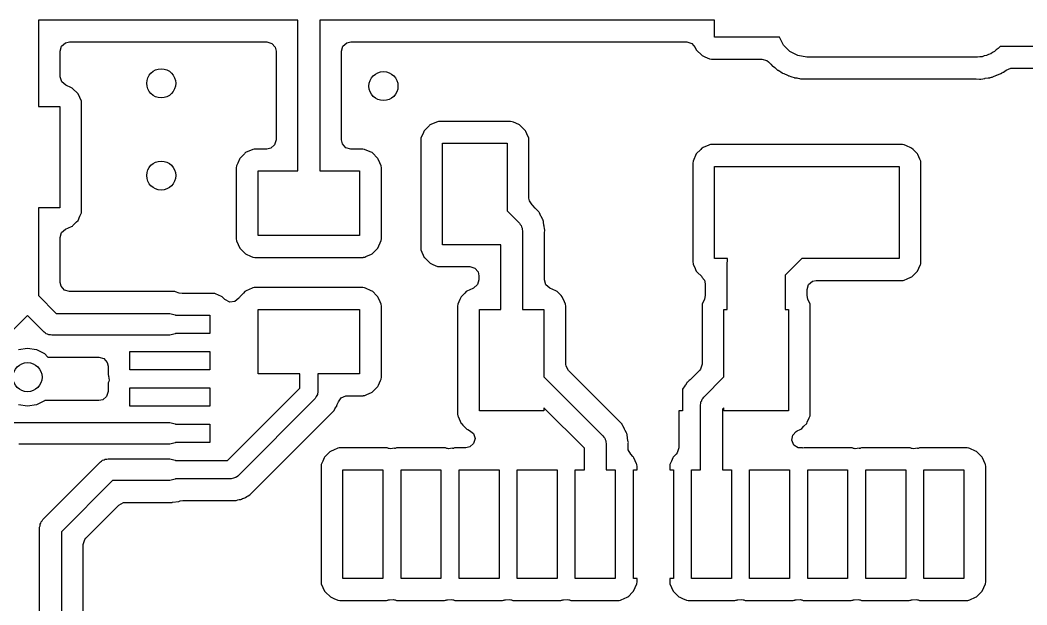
# Model space of a CAD drawing. Extents: x 1.61 to 3.5, y 0.06 to 3.74.
# Drawn here: x 2.274 to 2.819, y 2.937 to 3.254 of the extents above; entities that cross this region are included whole.
import ezdxf

# ---------------------------------------------------------------- set-up
doc = ezdxf.new("R2010")
doc.units = 0
doc.header["$MEASUREMENT"] = 0
doc.layers.add('BLACK', color=7, linetype='CONTINUOUS')

msp = doc.modelspace()

# ---------------------------------------------------------------- linework, layer by layer
at = {"layer": 'BLACK', "linetype": 'CONTINUOUS'}
for p, q in [((2.42409, 3.25425), (2.28341, 3.25425)), ((2.28341, 3.25425), (2.28341, 3.2075)), ((2.42409, 3.1725), (2.42409, 3.25425)), ((2.65, 3.25425), (2.43591, 3.25425)), ((2.43591, 3.25425), (2.43591, 3.1725)), ((2.65, 3.245), (2.65, 3.25425)), ((2.29602, 3.24014), (2.29814, 3.24197)), ((2.29814, 3.24197), (2.3002, 3.24242)), ((2.3002, 3.24242), (2.4073, 3.24242)), ((2.4073, 3.24242), (2.40999, 3.24163)), ((2.44852, 3.24014), (2.45064, 3.24197)), ((2.45064, 3.24197), (2.4527, 3.24242)), ((2.4527, 3.24242), (2.63497, 3.24242)), ((2.63497, 3.24242), (2.63766, 3.24163)), ((2.68509, 3.245), (2.65, 3.245)), ((2.68726, 3.24074), (2.68509, 3.245)), ((2.29524, 3.23746), (2.29602, 3.24014)), ((2.29524, 3.22356), (2.29524, 3.23746)), ((2.40999, 3.24163), (2.41182, 3.23952)), ((2.41182, 3.23952), (2.41226, 3.23746)), ((2.41226, 3.23746), (2.41226, 3.18929)), ((2.44774, 3.23746), (2.44852, 3.24014)), ((2.44774, 3.18929), (2.44774, 3.23746)), ((2.63766, 3.24163), (2.63951, 3.23947)), ((2.63951, 3.23947), (2.64008, 3.23818)), ((2.64008, 3.23818), (2.6432, 3.23507)), ((2.69074, 3.23726), (2.68726, 3.24074)), ((2.69513, 3.23502), (2.69074, 3.23726)), ((2.80065, 3.2367), (2.79965, 3.23597)), ((2.80176, 3.23726), (2.80065, 3.2367)), ((2.80263, 3.23814), (2.80176, 3.23726)), ((2.80364, 3.23886), (2.80263, 3.23814)), ((2.80477, 3.24), (2.80364, 3.23886)), ((2.8275, 3.24), (2.80477, 3.24)), ((2.6432, 3.23507), (2.64362, 3.23488)), ((2.64362, 3.23488), (2.64362, 3.23488)), ((2.64362, 3.23488), (2.64461, 3.23444)), ((2.64461, 3.23444), (2.64723, 3.23329)), ((2.64723, 3.23329), (2.64824, 3.23317)), ((2.64824, 3.23317), (2.67561, 3.23317)), ((2.67561, 3.23317), (2.67829, 3.23238)), ((2.67829, 3.23238), (2.67915, 3.23165)), ((2.67915, 3.23165), (2.67916, 3.23163)), ((2.67916, 3.23163), (2.68012, 3.23077)), ((2.7, 3.23425), (2.69513, 3.23502)), ((2.7925, 3.23425), (2.7, 3.23425)), ((2.79372, 3.23445), (2.7925, 3.23425)), ((2.79496, 3.23445), (2.79372, 3.23445)), ((2.79614, 3.23483), (2.79496, 3.23445)), ((2.79737, 3.23502), (2.79614, 3.23483)), ((2.79847, 3.23559), (2.79737, 3.23502)), ((2.79965, 3.23597), (2.79847, 3.23559)), ((2.68012, 3.23077), (2.68056, 3.23033)), ((2.68056, 3.23033), (2.68141, 3.22935)), ((2.68141, 3.22935), (2.68166, 3.22918)), ((2.68166, 3.22918), (2.68166, 3.22918)), ((2.68166, 3.22918), (2.68186, 3.22904)), ((2.68186, 3.22904), (2.68261, 3.22851)), ((2.68261, 3.22851), (2.68305, 3.22816)), ((2.68305, 3.22816), (2.68392, 3.22739)), ((2.68392, 3.22739), (2.68392, 3.22739)), ((2.68392, 3.22739), (2.68414, 3.22719)), ((2.68414, 3.22719), (2.68441, 3.22705)), ((2.68441, 3.22705), (2.68529, 3.22658)), ((2.68529, 3.22658), (2.68582, 3.22626)), ((2.68582, 3.22626), (2.68663, 3.22569)), ((2.68663, 3.22569), (2.68663, 3.22569)), ((2.68663, 3.22569), (2.68687, 3.22552)), ((2.68687, 3.22552), (2.68749, 3.22527)), ((2.80537, 3.22538), (2.80562, 3.22555)), ((2.80562, 3.22555), (2.80574, 3.22561)), ((2.80574, 3.22561), (2.80625, 3.2259)), ((2.80625, 3.2259), (2.80637, 3.22597)), ((2.80637, 3.22597), (2.80664, 3.22609)), ((2.80664, 3.22609), (2.80802, 3.22714)), ((2.80802, 3.22714), (2.81063, 3.22815)), ((2.81063, 3.22815), (2.81104, 3.22817)), ((2.81104, 3.22817), (2.82926, 3.22817)), ((2.29606, 3.22083), (2.29524, 3.22356)), ((2.29819, 3.21903), (2.29606, 3.22083)), ((2.68749, 3.22527), (2.68823, 3.22499)), ((2.68823, 3.22499), (2.68875, 3.22475)), ((2.68875, 3.22475), (2.68978, 3.2242)), ((2.68978, 3.2242), (2.68978, 3.2242)), ((2.68978, 3.2242), (2.69004, 3.22406)), ((2.69004, 3.22406), (2.69033, 3.22399)), ((2.69033, 3.22399), (2.69033, 3.22399)), ((2.69033, 3.22399), (2.6913, 3.22375)), ((2.6913, 3.22375), (2.69189, 3.22356)), ((2.69189, 3.22356), (2.69309, 3.22309)), ((2.69309, 3.22309), (2.69339, 3.22305)), ((2.69339, 3.22305), (2.69454, 3.2229)), ((2.69454, 3.2229), (2.6951, 3.22279)), ((2.6951, 3.22279), (2.6961, 3.22254)), ((2.6961, 3.22254), (2.69652, 3.22244)), ((2.69652, 3.22244), (2.69682, 3.22244)), ((2.69682, 3.22244), (2.69682, 3.22244)), ((2.69682, 3.22244), (2.69808, 3.22243)), ((2.69808, 3.22243), (2.69813, 3.22243)), ((2.69813, 3.22243), (2.69818, 3.22242)), ((2.69818, 3.22242), (2.69966, 3.22242)), ((2.69966, 3.22242), (2.69968, 3.22242)), ((2.69968, 3.22242), (2.70319, 3.2224)), ((2.70319, 3.2224), (2.70325, 3.22242)), ((2.70325, 3.22242), (2.70333, 3.22242)), ((2.70333, 3.22242), (2.79137, 3.22242)), ((2.79137, 3.22242), (2.79171, 3.22241)), ((2.79171, 3.22241), (2.79366, 3.22228)), ((2.79366, 3.22228), (2.79366, 3.22228)), ((2.79366, 3.22228), (2.79395, 3.22226)), ((2.79395, 3.22226), (2.79425, 3.22231)), ((2.79425, 3.22231), (2.7964, 3.22268)), ((2.79425, 3.22231), (2.79425, 3.22231)), ((2.7964, 3.22268), (2.79666, 3.22272)), ((2.79666, 3.22272), (2.79825, 3.22291)), ((2.79825, 3.22291), (2.79913, 3.22302)), ((2.79913, 3.22302), (2.79941, 3.22313)), ((2.79941, 3.22313), (2.79954, 3.22316)), ((2.79954, 3.22316), (2.80011, 3.22331)), ((2.80011, 3.22331), (2.80023, 3.22335)), ((2.80023, 3.22335), (2.80053, 3.2234)), ((2.80053, 3.2234), (2.8008, 3.22352)), ((2.8008, 3.22352), (2.80281, 3.2244)), ((2.80281, 3.2244), (2.80305, 3.2245)), ((2.80305, 3.2245), (2.80509, 3.22527)), ((2.80509, 3.22527), (2.80537, 3.22538)), ((2.80509, 3.22527), (2.80509, 3.22527)), ((2.30138, 3.21762), (2.29819, 3.21903)), ((2.3018, 3.21743), (2.30138, 3.21762)), ((2.30138, 3.21762), (2.30138, 3.21762)), ((2.30492, 3.21432), (2.3018, 3.21743)), ((2.30671, 3.21029), (2.30492, 3.21432)), ((2.30683, 3.20926), (2.30671, 3.21029)), ((2.30683, 3.15074), (2.30683, 3.20926)), ((2.28341, 3.2075), (2.295, 3.2075)), ((2.295, 3.2075), (2.295, 3.1525)), ((2.49971, 3.19921), (2.49568, 3.19742)), ((2.50031, 3.19928), (2.49971, 3.19921)), ((2.5006, 3.19931), (2.50031, 3.19928)), ((2.50074, 3.19933), (2.5006, 3.19931)), ((2.5006, 3.19931), (2.5006, 3.19931)), ((2.53926, 3.19933), (2.50074, 3.19933)), ((2.54027, 3.19921), (2.53926, 3.19933)), ((2.54097, 3.1989), (2.54027, 3.19921)), ((2.54388, 3.19762), (2.54097, 3.1989)), ((2.49214, 3.19334), (2.49079, 3.19027)), ((2.49238, 3.19388), (2.49214, 3.19334)), ((2.49257, 3.1943), (2.49238, 3.19388)), ((2.49238, 3.19388), (2.49238, 3.19388)), ((2.49488, 3.19662), (2.49257, 3.1943)), ((2.49536, 3.19709), (2.49488, 3.19662)), ((2.49568, 3.19742), (2.49536, 3.19709)), ((2.49536, 3.19709), (2.49536, 3.19709)), ((2.5443, 3.19743), (2.54388, 3.19762)), ((2.54388, 3.19762), (2.54388, 3.19762)), ((2.54742, 3.19432), (2.5443, 3.19743)), ((2.5476, 3.1939), (2.54742, 3.19432)), ((2.54817, 3.19262), (2.5476, 3.1939)), ((2.41226, 3.18929), (2.41148, 3.18661)), ((2.44818, 3.18723), (2.44774, 3.18929)), ((2.49079, 3.19027), (2.49067, 3.18926)), ((2.49067, 3.18926), (2.49067, 3.13074)), ((2.5025, 3.1325), (2.5025, 3.1875)), ((2.5025, 3.1875), (2.5375, 3.1875)), ((2.5375, 3.1875), (2.5375, 3.15085)), ((2.54921, 3.19029), (2.54817, 3.19262)), ((2.54933, 3.18926), (2.54921, 3.19029)), ((2.54933, 3.15782), (2.54933, 3.18926)), ((2.39536, 3.18209), (2.39506, 3.1818)), ((2.39568, 3.18242), (2.39536, 3.18209)), ((2.39536, 3.18209), (2.39536, 3.18209)), ((2.39971, 3.18421), (2.39568, 3.18242)), ((2.40031, 3.18428), (2.39971, 3.18421)), ((2.4006, 3.18431), (2.40031, 3.18428)), ((2.40074, 3.18433), (2.4006, 3.18431)), ((2.4006, 3.18431), (2.4006, 3.18431)), ((2.4073, 3.18433), (2.40074, 3.18433)), ((2.40936, 3.18478), (2.4073, 3.18433)), ((2.41148, 3.18661), (2.40936, 3.18478)), ((2.45001, 3.18512), (2.44818, 3.18723)), ((2.4527, 3.18433), (2.45001, 3.18512)), ((2.45926, 3.18433), (2.4527, 3.18433)), ((2.46027, 3.18421), (2.45926, 3.18433)), ((2.46154, 3.18365), (2.46027, 3.18421)), ((2.46388, 3.18262), (2.46154, 3.18365)), ((2.4643, 3.18243), (2.46388, 3.18262)), ((2.46388, 3.18262), (2.46388, 3.18262)), ((2.46742, 3.17932), (2.4643, 3.18243)), ((2.64248, 3.18421), (2.64007, 3.1818)), ((2.64286, 3.18459), (2.64248, 3.18421)), ((2.64318, 3.18492), (2.64286, 3.18459)), ((2.64286, 3.18459), (2.64286, 3.18459)), ((2.64377, 3.18518), (2.64318, 3.18492)), ((2.64687, 3.18656), (2.64377, 3.18518)), ((2.64721, 3.18671), (2.64687, 3.18656)), ((2.64687, 3.18656), (2.64687, 3.18656)), ((2.64781, 3.18678), (2.64721, 3.18671)), ((2.6481, 3.18681), (2.64781, 3.18678)), ((2.64824, 3.18683), (2.6481, 3.18681)), ((2.6481, 3.18681), (2.6481, 3.18681)), ((2.75176, 3.18683), (2.64824, 3.18683)), ((2.75277, 3.18671), (2.75176, 3.18683)), ((2.75404, 3.18615), (2.75277, 3.18671)), ((2.75638, 3.18512), (2.75404, 3.18615)), ((2.7568, 3.18493), (2.75638, 3.18512)), ((2.75638, 3.18512), (2.75638, 3.18512)), ((2.75768, 3.18406), (2.7568, 3.18493)), ((2.75932, 3.18242), (2.75768, 3.18406)), ((2.75992, 3.18182), (2.75932, 3.18242)), ((2.7601, 3.1814), (2.75992, 3.18182)), ((2.39145, 3.17676), (2.39079, 3.17527)), ((2.39238, 3.17888), (2.39145, 3.17676)), ((2.39257, 3.1793), (2.39238, 3.17888)), ((2.39238, 3.17888), (2.39238, 3.17888)), ((2.39506, 3.1818), (2.39257, 3.1793)), ((2.4676, 3.1789), (2.46742, 3.17932)), ((2.46849, 3.1769), (2.4676, 3.1789)), ((2.46921, 3.17529), (2.46849, 3.1769)), ((2.63829, 3.17777), (2.63817, 3.17676)), ((2.63817, 3.17676), (2.63817, 3.12324)), ((2.64007, 3.1818), (2.63829, 3.17777)), ((2.76122, 3.1789), (2.7601, 3.1814)), ((2.76171, 3.17779), (2.76122, 3.1789)), ((2.76183, 3.17676), (2.76171, 3.17779)), ((2.76183, 3.12324), (2.76183, 3.17676)), ((2.39079, 3.17527), (2.39067, 3.17426)), ((2.39067, 3.17426), (2.39067, 3.13574)), ((2.4025, 3.1375), (2.4025, 3.1725)), ((2.4025, 3.1725), (2.42409, 3.1725)), ((2.43591, 3.1725), (2.4575, 3.1725)), ((2.4575, 3.1725), (2.4575, 3.1375)), ((2.46933, 3.17426), (2.46921, 3.17529)), ((2.46933, 3.13574), (2.46933, 3.17426)), ((2.65, 3.125), (2.65, 3.175)), ((2.65, 3.175), (2.75, 3.175)), ((2.75, 3.175), (2.75, 3.125)), ((2.54959, 3.15624), (2.54933, 3.15782)), ((2.55111, 3.15406), (2.54959, 3.15624)), ((2.295, 3.1525), (2.28341, 3.1525)), ((2.28341, 3.1525), (2.28341, 3.10495)), ((2.30595, 3.148), (2.30656, 3.14939)), ((2.30656, 3.14939), (2.30671, 3.14973)), ((2.30671, 3.14973), (2.30683, 3.15074)), ((2.5375, 3.15085), (2.54418, 3.14418)), ((2.55121, 3.154), (2.55111, 3.15406)), ((2.55147, 3.15373), (2.55121, 3.154)), ((2.55274, 3.15235), (2.55147, 3.15373)), ((2.55288, 3.15221), (2.55274, 3.15235)), ((2.55434, 3.15074), (2.55288, 3.15221)), ((2.55451, 3.15054), (2.55434, 3.15074)), ((2.55464, 3.15029), (2.55451, 3.15054)), ((2.55483, 3.15008), (2.55464, 3.15029)), ((2.55464, 3.15029), (2.55464, 3.15029)), ((2.555, 3.14975), (2.55483, 3.15008)), ((2.55584, 3.148), (2.555, 3.14975)), ((2.555, 3.14975), (2.555, 3.14975)), ((2.30215, 3.14291), (2.30414, 3.14491)), ((2.30414, 3.14491), (2.30493, 3.1457)), ((2.30493, 3.1457), (2.30595, 3.148)), ((2.54418, 3.14418), (2.54456, 3.1435)), ((2.5559, 3.14786), (2.55584, 3.148)), ((2.5568, 3.14614), (2.5559, 3.14786)), ((2.55697, 3.14581), (2.5568, 3.14614)), ((2.55702, 3.14553), (2.55697, 3.14581)), ((2.55714, 3.14527), (2.55702, 3.14553)), ((2.5572, 3.14491), (2.55714, 3.14527)), ((2.55749, 3.14299), (2.5572, 3.14491)), ((2.5572, 3.14491), (2.5572, 3.14491)), ((2.29524, 3.13643), (2.29602, 3.13912)), ((2.29602, 3.13912), (2.29818, 3.14097)), ((2.29818, 3.14097), (2.3014, 3.1424)), ((2.3014, 3.1424), (2.30182, 3.14258)), ((2.30182, 3.14258), (2.30215, 3.14291)), ((2.54456, 3.1435), (2.54511, 3.14295)), ((2.54511, 3.14295), (2.54532, 3.1422)), ((2.54532, 3.1422), (2.5457, 3.14153)), ((2.5457, 3.14153), (2.5457, 3.14075)), ((2.5457, 3.14075), (2.54591, 3.14)), ((2.54591, 3.14), (2.54591, 3.0975)), ((2.55751, 3.14284), (2.55749, 3.14299)), ((2.55785, 3.14097), (2.55751, 3.14284)), ((2.55774, 3.13865), (2.55777, 3.13924)), ((2.55774, 3.11356), (2.55774, 3.13865)), ((2.55777, 3.13924), (2.55788, 3.1402)), ((2.55793, 3.14056), (2.55785, 3.14097)), ((2.55788, 3.1402), (2.55793, 3.14056)), ((2.29524, 3.11207), (2.29524, 3.13643)), ((2.39067, 3.13574), (2.39079, 3.13471)), ((2.39079, 3.13471), (2.39258, 3.13068)), ((2.4575, 3.1375), (2.4025, 3.1375)), ((2.46743, 3.1307), (2.46921, 3.13473)), ((2.46921, 3.13473), (2.46933, 3.13574)), ((2.39258, 3.13068), (2.39291, 3.13036)), ((2.39291, 3.13036), (2.39291, 3.13036)), ((2.39291, 3.13036), (2.39356, 3.12971)), ((2.39356, 3.12971), (2.3957, 3.12757)), ((2.3957, 3.12757), (2.39612, 3.12738)), ((2.39612, 3.12738), (2.39612, 3.12738)), ((2.39612, 3.12738), (2.39846, 3.12635)), ((2.46099, 3.1261), (2.4639, 3.1274)), ((2.4639, 3.1274), (2.46432, 3.12758)), ((2.46432, 3.12758), (2.46743, 3.1307)), ((2.49067, 3.13074), (2.49079, 3.12971)), ((2.49079, 3.12971), (2.49258, 3.12568)), ((2.53409, 3.1325), (2.5025, 3.1325)), ((2.53409, 3.0975), (2.53409, 3.1325)), ((2.39846, 3.12635), (2.39973, 3.12579)), ((2.39973, 3.12579), (2.40074, 3.12567)), ((2.40074, 3.12567), (2.45926, 3.12567)), ((2.45926, 3.12567), (2.4594, 3.12569)), ((2.4594, 3.12569), (2.45969, 3.12572)), ((2.4594, 3.12569), (2.4594, 3.12569)), ((2.45969, 3.12572), (2.46029, 3.12579)), ((2.46029, 3.12579), (2.46099, 3.1261)), ((2.49258, 3.12568), (2.49291, 3.12536)), ((2.49291, 3.12536), (2.49291, 3.12536)), ((2.49291, 3.12536), (2.49324, 3.12503)), ((2.49324, 3.12503), (2.4957, 3.12257)), ((2.4957, 3.12257), (2.49612, 3.12238)), ((2.49612, 3.12238), (2.49612, 3.12238)), ((2.49612, 3.12238), (2.49724, 3.12189)), ((2.49724, 3.12189), (2.49973, 3.12079)), ((2.63817, 3.12324), (2.63829, 3.12221)), ((2.63829, 3.12221), (2.63844, 3.12187)), ((2.63844, 3.12187), (2.63844, 3.12187)), ((2.63844, 3.12187), (2.63901, 3.12061)), ((2.65696, 3.125), (2.65, 3.125)), ((2.65675, 3.1225), (2.65695, 3.12372)), ((2.65675, 3.0975), (2.65675, 3.1225)), ((2.65695, 3.12496), (2.65696, 3.125)), ((2.65695, 3.12372), (2.65695, 3.12496)), ((2.69727, 3.125), (2.68825, 3.11598)), ((2.75, 3.125), (2.69727, 3.125)), ((2.76067, 3.11986), (2.76156, 3.12189)), ((2.76156, 3.12189), (2.76171, 3.12223)), ((2.76171, 3.12223), (2.76183, 3.12324)), ((2.49973, 3.12079), (2.50074, 3.12067)), ((2.50074, 3.12067), (2.5173, 3.12067)), ((2.5173, 3.12067), (2.51999, 3.11988)), ((2.51999, 3.11988), (2.52182, 3.11777)), ((2.52182, 3.11777), (2.52226, 3.11571)), ((2.63901, 3.12061), (2.64008, 3.11818)), ((2.64008, 3.11818), (2.64041, 3.11786)), ((2.64041, 3.11786), (2.64041, 3.11786)), ((2.64041, 3.11786), (2.6432, 3.11507)), ((2.7576, 3.11586), (2.75961, 3.11788)), ((2.75961, 3.11788), (2.75993, 3.1182)), ((2.75993, 3.1182), (2.76067, 3.11986)), ((2.29568, 3.11001), (2.29524, 3.11207)), ((2.52148, 3.11088), (2.51932, 3.10903)), ((2.52226, 3.11357), (2.52148, 3.11088)), ((2.52226, 3.11571), (2.52226, 3.11357)), ((2.55856, 3.11083), (2.55774, 3.11356)), ((2.6432, 3.11507), (2.64314, 3.11501)), ((2.64314, 3.11501), (2.64453, 3.11331)), ((2.64453, 3.11331), (2.64492, 3.11138)), ((2.64492, 3.11138), (2.64492, 3.10501)), ((2.68825, 3.11598), (2.68825, 3.0975)), ((2.70008, 3.10821), (2.70087, 3.11089)), ((2.70087, 3.11089), (2.70298, 3.11272)), ((2.70298, 3.11272), (2.70504, 3.11317)), ((2.70504, 3.11317), (2.75176, 3.11317)), ((2.75176, 3.11317), (2.7519, 3.11319)), ((2.7519, 3.11319), (2.75219, 3.11322)), ((2.7519, 3.11319), (2.7519, 3.11319)), ((2.75219, 3.11322), (2.75279, 3.11329)), ((2.75279, 3.11329), (2.75438, 3.114)), ((2.75438, 3.114), (2.7564, 3.1149)), ((2.7564, 3.1149), (2.75682, 3.11508)), ((2.75682, 3.11508), (2.7576, 3.11586)), ((2.29751, 3.10789), (2.29568, 3.11001)), ((2.3002, 3.10711), (2.29751, 3.10789)), ((2.35719, 3.10711), (2.3002, 3.10711)), ((2.35745, 3.10709), (2.35719, 3.10711)), ((2.35772, 3.107), (2.35745, 3.10709)), ((2.35977, 3.10635), (2.35772, 3.107)), ((2.35772, 3.107), (2.35772, 3.107)), ((2.36126, 3.10612), (2.35977, 3.10635)), ((2.37806, 3.10612), (2.36126, 3.10612)), ((2.37907, 3.106), (2.37806, 3.10612)), ((2.37941, 3.10585), (2.37907, 3.106)), ((2.38268, 3.10441), (2.37941, 3.10585)), ((2.37941, 3.10585), (2.37941, 3.10585)), ((2.39462, 3.10635), (2.39257, 3.1043)), ((2.39536, 3.10709), (2.39462, 3.10635)), ((2.39568, 3.10742), (2.39536, 3.10709)), ((2.39536, 3.10709), (2.39536, 3.10709)), ((2.39613, 3.10762), (2.39568, 3.10742)), ((2.39937, 3.10906), (2.39613, 3.10762)), ((2.39971, 3.10921), (2.39937, 3.10906)), ((2.39937, 3.10906), (2.39937, 3.10906)), ((2.40031, 3.10928), (2.39971, 3.10921)), ((2.4006, 3.10931), (2.40031, 3.10928)), ((2.40074, 3.10933), (2.4006, 3.10931)), ((2.4006, 3.10931), (2.4006, 3.10931)), ((2.45926, 3.10933), (2.40074, 3.10933)), ((2.46027, 3.10921), (2.45926, 3.10933)), ((2.46068, 3.10903), (2.46027, 3.10921)), ((2.46388, 3.10762), (2.46068, 3.10903)), ((2.4643, 3.10743), (2.46388, 3.10762)), ((2.46388, 3.10762), (2.46388, 3.10762)), ((2.46464, 3.10709), (2.4643, 3.10743)), ((2.46673, 3.10501), (2.46464, 3.10709)), ((2.51462, 3.10635), (2.51257, 3.1043)), ((2.51536, 3.10709), (2.51462, 3.10635)), ((2.51568, 3.10742), (2.51536, 3.10709)), ((2.51536, 3.10709), (2.51536, 3.10709)), ((2.51884, 3.10882), (2.51568, 3.10742)), ((2.51932, 3.10903), (2.51884, 3.10882)), ((2.56069, 3.10903), (2.55856, 3.11083)), ((2.56388, 3.10762), (2.56069, 3.10903)), ((2.5643, 3.10743), (2.56388, 3.10762)), ((2.56388, 3.10762), (2.56388, 3.10762)), ((2.56464, 3.10709), (2.5643, 3.10743)), ((2.56673, 3.10501), (2.56464, 3.10709)), ((2.70008, 3.10501), (2.70008, 3.10821)), ((2.28341, 3.10495), (2.29308, 3.09528)), ((2.3831, 3.10422), (2.38268, 3.10441)), ((2.38268, 3.10441), (2.38268, 3.10441)), ((2.38342, 3.1039), (2.3831, 3.10422)), ((2.38453, 3.1028), (2.38342, 3.1039)), ((2.38718, 3.10142), (2.38453, 3.1028)), ((2.38996, 3.10174), (2.38718, 3.10142)), ((2.39213, 3.1035), (2.38996, 3.10174)), ((2.39238, 3.10388), (2.39213, 3.1035)), ((2.39257, 3.1043), (2.39238, 3.10388)), ((2.46742, 3.10432), (2.46673, 3.10501)), ((2.4676, 3.1039), (2.46742, 3.10432)), ((2.46866, 3.10153), (2.4676, 3.1039)), ((2.46921, 3.10029), (2.46866, 3.10153)), ((2.46933, 3.09926), (2.46921, 3.10029)), ((2.51079, 3.10027), (2.51067, 3.09926)), ((2.5119, 3.1028), (2.51079, 3.10027)), ((2.51238, 3.10388), (2.5119, 3.1028)), ((2.51257, 3.1043), (2.51238, 3.10388)), ((2.51238, 3.10388), (2.51238, 3.10388)), ((2.56742, 3.10432), (2.56673, 3.10501)), ((2.5676, 3.1039), (2.56742, 3.10432)), ((2.56866, 3.10153), (2.5676, 3.1039)), ((2.56921, 3.10029), (2.56866, 3.10153)), ((2.56933, 3.09926), (2.56921, 3.10029)), ((2.64329, 3.10027), (2.64317, 3.09926)), ((2.6445, 3.10301), (2.64329, 3.10027)), ((2.64492, 3.10501), (2.6445, 3.10301)), ((2.70051, 3.103), (2.70008, 3.10501)), ((2.70171, 3.10029), (2.70051, 3.103)), ((2.70183, 3.09926), (2.70171, 3.10029)), ((2.29308, 3.09528), (2.35465, 3.09528)), ((2.35465, 3.09528), (2.3576, 3.09448)), ((2.4025, 3.0625), (2.4025, 3.0975)), ((2.4025, 3.0975), (2.4575, 3.0975)), ((2.4575, 3.0975), (2.4575, 3.0625)), ((2.46933, 3.06074), (2.46933, 3.09926)), ((2.51067, 3.09926), (2.51067, 3.04074)), ((2.5225, 3.0425), (2.5225, 3.0975)), ((2.5225, 3.0975), (2.53409, 3.0975)), ((2.54591, 3.0975), (2.5575, 3.0975)), ((2.5575, 3.0975), (2.5575, 3.06085)), ((2.56933, 3.06781), (2.56933, 3.09926)), ((2.64317, 3.09926), (2.64317, 3.06781)), ((2.655, 3.06085), (2.655, 3.0975)), ((2.655, 3.0975), (2.65675, 3.0975)), ((2.68825, 3.0975), (2.69, 3.0975)), ((2.69, 3.0975), (2.69, 3.0425)), ((2.70183, 3.04074), (2.70183, 3.09926)), ((2.2775, 3.09415), (2.22918, 3.04582)), ((2.28645, 3.08519), (2.2775, 3.09415)), ((2.3576, 3.09448), (2.35779, 3.09429)), ((2.35779, 3.09429), (2.3763, 3.09429)), ((2.3763, 3.09429), (2.3763, 3.08445)), ((2.28713, 3.08481), (2.28645, 3.08519)), ((2.28768, 3.08426), (2.28713, 3.08481)), ((2.28843, 3.08405), (2.28768, 3.08426)), ((2.2891, 3.08367), (2.28843, 3.08405)), ((2.28988, 3.08367), (2.2891, 3.08367)), ((2.29063, 3.08346), (2.28988, 3.08367)), ((2.3576, 3.08426), (2.35465, 3.08346)), ((2.35779, 3.08445), (2.3576, 3.08426)), ((2.3763, 3.08445), (2.35779, 3.08445)), ((2.35465, 3.08346), (2.29063, 3.08346)), ((2.27263, 3.07572), (2.2775, 3.07649)), ((2.2775, 3.07649), (2.28237, 3.07572)), ((2.28237, 3.07572), (2.28676, 3.07348)), ((2.28676, 3.07348), (2.2886, 3.07163)), ((2.33299, 3.06476), (2.33299, 3.07461)), ((2.33299, 3.07461), (2.3763, 3.07461)), ((2.3763, 3.07461), (2.3763, 3.06476)), ((2.2886, 3.07163), (2.29016, 3.07163)), ((2.29016, 3.07163), (2.29035, 3.07163)), ((2.29035, 3.07163), (2.2926, 3.07154)), ((2.2926, 3.07154), (2.29288, 3.07162)), ((2.29288, 3.07162), (2.2932, 3.07163)), ((2.2932, 3.07163), (2.3162, 3.07163)), ((2.3162, 3.07163), (2.31888, 3.07085)), ((2.31888, 3.07085), (2.32071, 3.06873)), ((2.32071, 3.06873), (2.32116, 3.06667)), ((2.56944, 3.06675), (2.56933, 3.06781)), ((2.64317, 3.06781), (2.64238, 3.06512)), ((2.32116, 3.06667), (2.32116, 3.06301)), ((2.32116, 3.06301), (2.32128, 3.06197)), ((2.32128, 3.06197), (2.32144, 3.06163)), ((2.3763, 3.06476), (2.33299, 3.06476)), ((2.42508, 3.0625), (2.4025, 3.0625)), ((2.42508, 3.0547), (2.42508, 3.0625)), ((2.4575, 3.0625), (2.43492, 3.0625)), ((2.43492, 3.0625), (2.43492, 3.05266)), ((2.57078, 3.0643), (2.56944, 3.06675)), ((2.59603, 3.03906), (2.57078, 3.0643)), ((2.64172, 3.0643), (2.63671, 3.05929)), ((2.64238, 3.06512), (2.64172, 3.0643)), ((2.32128, 3.05769), (2.32116, 3.05668)), ((2.32116, 3.05668), (2.32116, 3.05301)), ((2.32143, 3.05803), (2.32128, 3.05769)), ((2.32153, 3.06128), (2.32142, 3.06124)), ((2.32142, 3.06124), (2.32171, 3.05908)), ((2.32153, 3.05839), (2.32143, 3.05803)), ((2.32144, 3.06163), (2.32153, 3.06128)), ((2.32171, 3.05908), (2.32151, 3.0584)), ((2.32151, 3.0584), (2.32153, 3.05839)), ((2.46743, 3.0557), (2.46778, 3.05648)), ((2.46778, 3.05648), (2.46885, 3.0589)), ((2.46885, 3.0589), (2.46921, 3.05973)), ((2.46921, 3.05973), (2.46933, 3.06074)), ((2.5575, 3.06085), (2.58948, 3.02887)), ((2.63412, 3.05648), (2.63391, 3.05617)), ((2.63495, 3.05769), (2.63412, 3.05648)), ((2.63501, 3.05777), (2.63495, 3.05769)), ((2.63522, 3.05807), (2.63501, 3.05777)), ((2.63501, 3.05777), (2.63501, 3.05777)), ((2.63551, 3.0583), (2.63522, 3.05807)), ((2.63627, 3.0589), (2.63551, 3.0583)), ((2.63551, 3.0583), (2.63551, 3.0583)), ((2.63671, 3.05929), (2.63627, 3.0589)), ((2.64412, 3.04997), (2.655, 3.06085)), ((2.32116, 3.05301), (2.32037, 3.05033)), ((2.33299, 3.04508), (2.33299, 3.05492)), ((2.33299, 3.05492), (2.3763, 3.05492)), ((2.3763, 3.05492), (2.3763, 3.04508)), ((2.38593, 3.01555), (2.42508, 3.0547)), ((2.43472, 3.05126), (2.43406, 3.05024)), ((2.43476, 3.05151), (2.43472, 3.05126)), ((2.43481, 3.05161), (2.43476, 3.05151)), ((2.43492, 3.05266), (2.4348, 3.05179)), ((2.4348, 3.05179), (2.43481, 3.05161)), ((2.46029, 3.05079), (2.46152, 3.05134)), ((2.46152, 3.05134), (2.4639, 3.0524)), ((2.4639, 3.0524), (2.46432, 3.05258)), ((2.46432, 3.05258), (2.46743, 3.0557)), ((2.63382, 3.05605), (2.6325, 3.05426)), ((2.6325, 3.05426), (2.6325, 3.0425)), ((2.63391, 3.05617), (2.63382, 3.05605)), ((2.2775, 3.04499), (2.27263, 3.04576)), ((2.28237, 3.04576), (2.2775, 3.04499)), ((2.28676, 3.048), (2.28237, 3.04576)), ((2.28681, 3.04805), (2.28676, 3.048)), ((2.3162, 3.04805), (2.28681, 3.04805)), ((2.31826, 3.0485), (2.3162, 3.04805)), ((2.32037, 3.05033), (2.31826, 3.0485)), ((2.43348, 3.04918), (2.39145, 3.00715)), ((2.43406, 3.05024), (2.43348, 3.04918)), ((2.44523, 3.04533), (2.4454, 3.04586)), ((2.4454, 3.04586), (2.4457, 3.04657)), ((2.4457, 3.04657), (2.44595, 3.04707)), ((2.44595, 3.04707), (2.44613, 3.04742)), ((2.44595, 3.04707), (2.44595, 3.04707)), ((2.44613, 3.04742), (2.44759, 3.04955)), ((2.44613, 3.04742), (2.44613, 3.04742)), ((2.44759, 3.04955), (2.45016, 3.05064)), ((2.45016, 3.05064), (2.45073, 3.05067)), ((2.45073, 3.05067), (2.45926, 3.05067)), ((2.45926, 3.05067), (2.4594, 3.05069)), ((2.4594, 3.05069), (2.45969, 3.05072)), ((2.4594, 3.05069), (2.4594, 3.05069)), ((2.45969, 3.05072), (2.46029, 3.05079)), ((2.64239, 3.0458), (2.64259, 3.04655)), ((2.64239, 3.01059), (2.64239, 3.0458)), ((2.64259, 3.04732), (2.64298, 3.048)), ((2.64259, 3.04655), (2.64259, 3.04732)), ((2.64298, 3.048), (2.64318, 3.04875)), ((2.64318, 3.04875), (2.64373, 3.0493)), ((2.64373, 3.0493), (2.64412, 3.04997)), ((2.3763, 3.04508), (2.33299, 3.04508)), ((2.39794, 2.99691), (2.44372, 3.04269)), ((2.44372, 3.04269), (2.44415, 3.04353)), ((2.44415, 3.04353), (2.44456, 3.04419)), ((2.44456, 3.04419), (2.44488, 3.04464)), ((2.44488, 3.04464), (2.44511, 3.04496)), ((2.44511, 3.04496), (2.44523, 3.04533)), ((2.44523, 3.04533), (2.44523, 3.04533)), ((2.51067, 3.04074), (2.51079, 3.03971)), ((2.5575, 3.0425), (2.5225, 3.0425)), ((2.5794, 3.02225), (2.5575, 3.04415)), ((2.5575, 3.04415), (2.5575, 3.0425)), ((2.6325, 3.0425), (2.63056, 3.0425)), ((2.63056, 3.0425), (2.63056, 3.02247)), ((2.655, 3.04415), (2.6542, 3.04335)), ((2.6542, 3.04335), (2.6542, 3.01059)), ((2.655, 3.0425), (2.655, 3.04415)), ((2.69, 3.0425), (2.655, 3.0425)), ((2.70171, 3.03973), (2.70183, 3.04074)), ((2.27031, 3.03622), (2.35465, 3.03622)), ((2.35465, 3.03622), (2.3576, 3.03543)), ((2.3576, 3.03543), (2.35779, 3.03524)), ((2.35779, 3.03524), (2.3763, 3.03524)), ((2.3763, 3.03524), (2.3763, 3.02539)), ((2.51079, 3.03971), (2.51094, 3.03937)), ((2.51094, 3.03937), (2.51094, 3.03937)), ((2.51094, 3.03937), (2.51204, 3.0369)), ((2.51204, 3.0369), (2.51258, 3.03568)), ((2.51258, 3.03568), (2.51291, 3.03536)), ((2.51291, 3.03536), (2.51291, 3.03536)), ((2.51291, 3.03536), (2.51356, 3.0347)), ((2.51356, 3.0347), (2.5157, 3.03257)), ((2.59627, 3.03884), (2.59603, 3.03906)), ((2.59652, 3.0387), (2.59627, 3.03884)), ((2.59677, 3.03842), (2.59652, 3.0387)), ((2.59804, 3.03704), (2.59677, 3.03842)), ((2.59677, 3.03842), (2.59677, 3.03842)), ((2.59818, 3.0369), (2.59804, 3.03704)), ((2.59964, 3.03544), (2.59818, 3.0369)), ((2.59981, 3.03524), (2.59964, 3.03544)), ((2.59994, 3.03499), (2.59981, 3.03524)), ((2.59995, 3.03499), (2.59994, 3.03499)), ((2.60014, 3.03478), (2.59995, 3.03499)), ((2.6003, 3.03444), (2.60014, 3.03478)), ((2.6984, 3.03416), (2.69993, 3.0357)), ((2.69993, 3.0357), (2.70025, 3.03642)), ((2.70025, 3.03642), (2.70123, 3.03864)), ((2.70123, 3.03864), (2.70171, 3.03973)), ((2.5157, 3.03257), (2.51612, 3.03238)), ((2.51612, 3.03238), (2.51612, 3.03238)), ((2.51612, 3.03238), (2.51716, 3.03192)), ((2.51716, 3.03192), (2.5193, 3.03012)), ((2.5193, 3.03012), (2.52012, 3.02745)), ((2.60114, 3.0327), (2.6003, 3.03444)), ((2.60121, 3.03256), (2.60114, 3.0327)), ((2.60154, 3.03192), (2.60121, 3.03256)), ((2.60227, 3.03051), (2.60154, 3.03192)), ((2.60232, 3.03023), (2.60227, 3.03051)), ((2.60245, 3.02997), (2.60232, 3.03023)), ((2.6025, 3.0296), (2.60245, 3.02997)), ((2.60279, 3.02769), (2.6025, 3.0296)), ((2.6025, 3.0296), (2.6025, 3.0296)), ((2.6919, 3.02654), (2.69235, 3.0293)), ((2.69235, 3.0293), (2.69422, 3.03138)), ((2.69422, 3.03138), (2.69481, 3.03169)), ((2.69481, 3.03169), (2.6964, 3.0324)), ((2.6964, 3.0324), (2.69682, 3.03258)), ((2.69682, 3.03258), (2.69721, 3.03298)), ((2.69721, 3.03298), (2.6984, 3.03416)), ((2.35465, 3.02441), (2.27276, 3.02441)), ((2.3576, 3.0252), (2.35465, 3.02441)), ((2.35779, 3.02539), (2.3576, 3.0252)), ((2.3763, 3.02539), (2.35779, 3.02539)), ((2.51936, 3.02475), (2.51727, 3.0229)), ((2.52012, 3.02745), (2.51936, 3.02475)), ((2.58948, 3.02887), (2.58987, 3.0282)), ((2.58987, 3.0282), (2.59042, 3.02765)), ((2.59042, 3.02765), (2.59062, 3.0269)), ((2.59062, 3.0269), (2.59101, 3.02623)), ((2.59101, 3.02623), (2.59101, 3.02545)), ((2.59101, 3.02545), (2.59121, 3.0247)), ((2.59121, 3.0247), (2.59121, 3.01059)), ((2.60282, 3.02753), (2.60279, 3.02769)), ((2.60316, 3.02563), (2.60282, 3.02753)), ((2.60304, 3.02335), (2.60307, 3.02393)), ((2.60307, 3.02393), (2.60319, 3.02489)), ((2.60316, 3.02562), (2.60316, 3.02563)), ((2.60323, 3.02526), (2.60316, 3.02562)), ((2.60319, 3.02489), (2.60323, 3.02526)), ((2.69302, 3.02397), (2.6919, 3.02654)), ((2.69535, 3.02242), (2.69302, 3.02397)), ((2.44037, 3.01921), (2.43856, 3.01739)), ((2.44135, 3.02019), (2.44037, 3.01921)), ((2.44168, 3.02051), (2.44135, 3.02019)), ((2.44135, 3.02019), (2.44135, 3.02019)), ((2.4437, 3.02141), (2.44168, 3.02051)), ((2.44536, 3.02215), (2.4437, 3.02141)), ((2.4457, 3.0223), (2.44536, 3.02215)), ((2.44536, 3.02215), (2.44536, 3.02215)), ((2.44637, 3.02238), (2.4457, 3.0223)), ((2.44659, 3.02241), (2.44637, 3.02238)), ((2.44673, 3.02243), (2.44659, 3.02241)), ((2.44659, 3.02241), (2.44659, 3.02241)), ((2.4719, 3.02243), (2.44673, 3.02243)), ((2.47249, 3.02236), (2.4719, 3.02243)), ((2.47254, 3.02235), (2.47249, 3.02236)), ((2.47291, 3.02231), (2.47254, 3.02235)), ((2.47326, 3.02216), (2.47291, 3.02231)), ((2.47362, 3.02206), (2.47326, 3.02216)), ((2.47431, 3.02188), (2.47362, 3.02208)), ((2.47362, 3.02208), (2.47362, 3.02206)), ((2.47647, 3.02217), (2.47431, 3.02188)), ((2.4765, 3.02205), (2.47647, 3.02217)), ((2.47686, 3.02215), (2.4765, 3.02205)), ((2.4772, 3.0223), (2.47686, 3.02215)), ((2.47757, 3.02235), (2.4772, 3.0223)), ((2.47808, 3.02241), (2.47757, 3.02235)), ((2.47757, 3.02235), (2.47757, 3.02235)), ((2.47823, 3.02243), (2.47808, 3.02241)), ((2.47808, 3.02241), (2.47808, 3.02241)), ((2.5034, 3.02243), (2.47823, 3.02243)), ((2.50399, 3.02236), (2.5034, 3.02243)), ((2.50404, 3.02235), (2.50399, 3.02236)), ((2.50441, 3.02231), (2.50404, 3.02235)), ((2.50475, 3.02216), (2.50441, 3.02231)), ((2.50511, 3.02206), (2.50475, 3.02216)), ((2.50512, 3.02208), (2.50511, 3.02206)), ((2.5058, 3.02188), (2.50512, 3.02208)), ((2.50796, 3.02217), (2.5058, 3.02188)), ((2.508, 3.02205), (2.50796, 3.02217)), ((2.50835, 3.02215), (2.508, 3.02205)), ((2.5087, 3.0223), (2.50835, 3.02215)), ((2.50906, 3.02235), (2.5087, 3.0223)), ((2.50958, 3.02241), (2.50906, 3.02235)), ((2.50906, 3.02235), (2.50906, 3.02235)), ((2.50973, 3.02243), (2.50958, 3.02241)), ((2.50958, 3.02241), (2.50958, 3.02241)), ((2.51516, 3.02243), (2.50973, 3.02243)), ((2.51727, 3.0229), (2.51516, 3.02243)), ((2.5794, 3.01059), (2.5794, 3.02225)), ((2.60304, 3.02247), (2.60304, 3.02335)), ((2.60315, 3.02141), (2.60304, 3.02247)), ((2.6045, 3.01896), (2.60315, 3.02141)), ((2.60572, 3.01774), (2.6045, 3.01896)), ((2.62911, 3.01897), (2.62786, 3.01772)), ((2.62977, 3.01979), (2.62911, 3.01897)), ((2.63056, 3.02247), (2.62977, 3.01979)), ((2.69766, 3.02238), (2.69535, 3.02242)), ((2.69767, 3.0223), (2.69766, 3.02238)), ((2.69856, 3.02241), (2.69767, 3.0223)), ((2.6987, 3.02243), (2.69856, 3.02241)), ((2.69856, 3.02241), (2.69856, 3.02241)), ((2.72387, 3.02243), (2.6987, 3.02243)), ((2.72446, 3.02236), (2.72387, 3.02243)), ((2.72451, 3.02235), (2.72446, 3.02236)), ((2.72488, 3.02231), (2.72451, 3.02235)), ((2.72522, 3.02216), (2.72488, 3.02231)), ((2.72558, 3.02206), (2.72522, 3.02216)), ((2.72559, 3.02208), (2.72558, 3.02206)), ((2.72627, 3.02188), (2.72559, 3.02208)), ((2.72844, 3.02217), (2.72627, 3.02188)), ((2.72847, 3.02205), (2.72844, 3.02217)), ((2.72883, 3.02215), (2.72847, 3.02205)), ((2.72917, 3.0223), (2.72883, 3.02215)), ((2.72954, 3.02235), (2.72917, 3.0223)), ((2.73005, 3.02241), (2.72954, 3.02235)), ((2.72954, 3.02235), (2.72954, 3.02235)), ((2.7302, 3.02243), (2.73005, 3.02241)), ((2.73005, 3.02241), (2.73005, 3.02241)), ((2.75537, 3.02243), (2.7302, 3.02243)), ((2.75596, 3.02236), (2.75537, 3.02243)), ((2.75601, 3.02235), (2.75596, 3.02236)), ((2.75638, 3.02231), (2.75601, 3.02235)), ((2.75672, 3.02216), (2.75638, 3.02231)), ((2.75708, 3.02206), (2.75672, 3.02216)), ((2.75709, 3.02208), (2.75708, 3.02206)), ((2.75777, 3.02188), (2.75709, 3.02208)), ((2.75993, 3.02217), (2.75777, 3.02188)), ((2.75996, 3.02205), (2.75993, 3.02217)), ((2.76032, 3.02215), (2.75996, 3.02205)), ((2.76066, 3.0223), (2.76032, 3.02215)), ((2.76103, 3.02235), (2.76066, 3.0223)), ((2.76155, 3.02241), (2.76103, 3.02235)), ((2.76103, 3.02235), (2.76103, 3.02235)), ((2.7617, 3.02243), (2.76155, 3.02241)), ((2.76155, 3.02241), (2.76155, 3.02241)), ((2.78686, 3.02243), (2.7617, 3.02243)), ((2.78788, 3.02231), (2.78686, 3.02243)), ((2.78839, 3.02208), (2.78788, 3.02231)), ((2.79149, 3.02071), (2.78839, 3.02208)), ((2.79191, 3.02053), (2.79149, 3.02071)), ((2.79149, 3.02071), (2.79149, 3.02071)), ((2.79285, 3.01958), (2.79191, 3.02053)), ((2.7944, 3.01803), (2.79285, 3.01958)), ((2.28582, 2.98362), (2.31701, 3.01481)), ((2.31701, 3.01481), (2.31768, 3.01519)), ((2.31768, 3.01519), (2.31823, 3.01574)), ((2.31823, 3.01574), (2.31898, 3.01595)), ((2.31898, 3.01595), (2.31965, 3.01633)), ((2.31965, 3.01633), (2.32043, 3.01633)), ((2.32043, 3.01633), (2.32118, 3.01654)), ((2.32118, 3.01654), (2.35465, 3.01654)), ((2.35465, 3.01654), (2.3576, 3.01574)), ((2.3576, 3.01574), (2.35779, 3.01555)), ((2.35779, 3.01555), (2.38593, 3.01555)), ((2.43678, 3.01336), (2.43666, 3.01235)), ((2.43759, 3.01519), (2.43678, 3.01336)), ((2.43838, 3.01698), (2.43759, 3.01519)), ((2.43856, 3.01739), (2.43838, 3.01698)), ((2.43838, 3.01698), (2.43838, 3.01698)), ((2.60605, 3.01741), (2.60572, 3.01774)), ((2.60572, 3.01774), (2.60572, 3.01774)), ((2.60623, 3.01699), (2.60605, 3.01741)), ((2.60764, 3.01384), (2.60623, 3.01699)), ((2.60784, 3.01338), (2.60764, 3.01384)), ((2.60796, 3.01235), (2.60784, 3.01338)), ((2.62576, 3.01336), (2.62564, 3.01235)), ((2.62656, 3.01519), (2.62576, 3.01336)), ((2.62735, 3.01698), (2.62656, 3.01519)), ((2.62754, 3.01739), (2.62735, 3.01698)), ((2.62735, 3.01698), (2.62735, 3.01698)), ((2.62786, 3.01772), (2.62754, 3.01739)), ((2.62786, 3.01772), (2.62786, 3.01772)), ((2.79503, 3.01741), (2.7944, 3.01803)), ((2.79521, 3.01699), (2.79503, 3.01741)), ((2.79661, 3.01384), (2.79521, 3.01699)), ((2.79681, 3.01338), (2.79661, 3.01384)), ((2.79694, 3.01235), (2.79681, 3.01338)), ((2.43666, 3.01235), (2.43666, 2.94978)), ((2.44849, 2.95154), (2.44849, 3.01059)), ((2.44849, 3.01059), (2.47015, 3.01059)), ((2.47015, 3.01059), (2.47015, 2.95154)), ((2.47999, 2.95154), (2.47999, 3.01059)), ((2.47999, 3.01059), (2.50164, 3.01059)), ((2.50164, 3.01059), (2.50164, 2.95154)), ((2.51148, 2.95154), (2.51148, 3.01059)), ((2.51148, 3.01059), (2.53314, 3.01059)), ((2.53314, 3.01059), (2.53314, 2.95154)), ((2.54298, 2.95154), (2.54298, 3.01059)), ((2.54298, 3.01059), (2.56463, 3.01059)), ((2.56463, 3.01059), (2.56463, 2.95154)), ((2.57448, 2.95154), (2.57448, 3.01059)), ((2.57448, 3.01059), (2.5794, 3.01059)), ((2.59121, 3.01059), (2.59613, 3.01059)), ((2.59613, 3.01059), (2.59613, 2.95154)), ((2.60597, 2.95154), (2.60597, 3.01059)), ((2.60597, 3.01059), (2.60796, 3.01059)), ((2.60796, 3.01059), (2.60796, 3.01235)), ((2.62564, 3.01235), (2.62564, 3.01059)), ((2.62564, 3.01059), (2.62763, 3.01059)), ((2.62763, 3.01059), (2.62763, 2.95154)), ((2.63747, 2.95154), (2.63747, 3.01059)), ((2.63747, 3.01059), (2.64239, 3.01059)), ((2.6542, 3.01059), (2.65912, 3.01059)), ((2.65912, 3.01059), (2.65912, 2.95154)), ((2.66896, 2.95154), (2.66896, 3.01059)), ((2.66896, 3.01059), (2.69062, 3.01059)), ((2.69062, 3.01059), (2.69062, 2.95154)), ((2.70046, 2.95154), (2.70046, 3.01059)), ((2.70046, 3.01059), (2.72211, 3.01059)), ((2.72211, 3.01059), (2.72211, 2.95154)), ((2.73196, 2.95154), (2.73196, 3.01059)), ((2.73196, 3.01059), (2.75361, 3.01059)), ((2.75361, 3.01059), (2.75361, 2.95154)), ((2.76345, 2.95154), (2.76345, 3.01059)), ((2.76345, 3.01059), (2.78511, 3.01059)), ((2.78511, 3.01059), (2.78511, 2.95154)), ((2.79694, 2.94978), (2.79694, 3.01235)), ((2.32363, 3.00472), (2.29591, 2.977)), ((2.35465, 3.00472), (2.32363, 3.00472)), ((2.3576, 3.00552), (2.35465, 3.00472)), ((2.35779, 3.00571), (2.3576, 3.00552)), ((2.38797, 3.00571), (2.35779, 3.00571)), ((2.38914, 3.00605), (2.38797, 3.00571)), ((2.39032, 3.00631), (2.38914, 3.00605)), ((2.39052, 3.00646), (2.39032, 3.00631)), ((2.39063, 3.00649), (2.39052, 3.00646)), ((2.39075, 3.00663), (2.39063, 3.00649)), ((2.39145, 3.00715), (2.39075, 3.00663)), ((2.39644, 2.99607), (2.3971, 2.99648)), ((2.3971, 2.99648), (2.39794, 2.99691)), ((2.30919, 2.97356), (2.32707, 2.99144)), ((2.32707, 2.99144), (2.32953, 2.99278)), ((2.32953, 2.99278), (2.33058, 2.99289)), ((2.33058, 2.99289), (2.35598, 2.99289)), ((2.35598, 2.99289), (2.35616, 2.99292)), ((2.35616, 2.99292), (2.35955, 2.99343)), ((2.35616, 2.99292), (2.35616, 2.99292)), ((2.35955, 2.99343), (2.35992, 2.99349)), ((2.35992, 2.99349), (2.36025, 2.99365)), ((2.36025, 2.99365), (2.36029, 2.99366)), ((2.36029, 2.99366), (2.36175, 2.99388)), ((2.36175, 2.99388), (2.39063, 2.99388)), ((2.39063, 2.99388), (2.39152, 2.99417)), ((2.39152, 2.99417), (2.39228, 2.99435)), ((2.39228, 2.99435), (2.39321, 2.9945)), ((2.39321, 2.9945), (2.39356, 2.99468)), ((2.39356, 2.99468), (2.39406, 2.99493)), ((2.39406, 2.99493), (2.39477, 2.99523)), ((2.39477, 2.99523), (2.3953, 2.9954)), ((2.3953, 2.9954), (2.39567, 2.99552)), ((2.3953, 2.9954), (2.3953, 2.9954)), ((2.39567, 2.99552), (2.39644, 2.99607)), ((2.28409, 2.97945), (2.2843, 2.9802)), ((2.2843, 2.98098), (2.28468, 2.98165)), ((2.2843, 2.9802), (2.2843, 2.98098)), ((2.28468, 2.98165), (2.28489, 2.9824)), ((2.28489, 2.9824), (2.28544, 2.98295)), ((2.28544, 2.98295), (2.28582, 2.98362)), ((2.28409, 2.85445), (2.28409, 2.97945)), ((2.29591, 2.977), (2.29591, 2.85445)), ((2.30774, 2.97005), (2.30852, 2.97273)), ((2.30774, 2.86336), (2.30774, 2.97005)), ((2.30852, 2.97273), (2.30919, 2.97356)), ((2.43666, 2.94978), (2.43678, 2.94875)), ((2.43678, 2.94875), (2.43857, 2.94472)), ((2.47015, 2.95154), (2.44849, 2.95154)), ((2.50164, 2.95154), (2.47999, 2.95154)), ((2.53314, 2.95154), (2.51148, 2.95154)), ((2.56463, 2.95154), (2.54298, 2.95154)), ((2.59613, 2.95154), (2.57448, 2.95154)), ((2.60796, 2.95154), (2.60597, 2.95154)), ((2.60606, 2.94474), (2.60784, 2.94877)), ((2.60784, 2.94877), (2.60796, 2.94978)), ((2.60796, 2.94978), (2.60796, 2.95154)), ((2.62763, 2.95154), (2.62564, 2.95154)), ((2.62564, 2.95154), (2.62564, 2.94978)), ((2.62564, 2.94978), (2.62576, 2.94875)), ((2.62576, 2.94875), (2.62755, 2.94472)), ((2.65912, 2.95154), (2.63747, 2.95154)), ((2.69062, 2.95154), (2.66896, 2.95154)), ((2.72211, 2.95154), (2.70046, 2.95154)), ((2.75361, 2.95154), (2.73196, 2.95154)), ((2.78511, 2.95154), (2.76345, 2.95154)), ((2.79504, 2.94474), (2.79682, 2.94877)), ((2.79682, 2.94877), (2.79694, 2.94978)), ((2.43857, 2.94472), (2.4389, 2.9444)), ((2.4389, 2.9444), (2.4389, 2.9444)), ((2.4389, 2.9444), (2.43909, 2.94421)), ((2.43909, 2.94421), (2.44169, 2.94161)), ((2.60295, 2.94162), (2.60343, 2.94211)), ((2.60343, 2.94211), (2.60538, 2.94406)), ((2.60538, 2.94406), (2.60606, 2.94474)), ((2.62755, 2.94472), (2.62787, 2.9444)), ((2.62787, 2.9444), (2.62787, 2.9444)), ((2.62787, 2.9444), (2.62806, 2.94421)), ((2.62806, 2.94421), (2.63067, 2.94161)), ((2.79192, 2.94162), (2.79241, 2.94211)), ((2.79241, 2.94211), (2.79436, 2.94406)), ((2.79436, 2.94406), (2.79504, 2.94474)), ((2.44169, 2.94161), (2.44211, 2.94142)), ((2.44211, 2.94142), (2.44211, 2.94142)), ((2.44211, 2.94142), (2.44357, 2.94078)), ((2.44357, 2.94078), (2.44572, 2.93983)), ((2.44572, 2.93983), (2.44673, 2.93971)), ((2.44673, 2.93971), (2.4719, 2.93971)), ((2.4719, 2.93971), (2.47205, 2.93973)), ((2.47205, 2.93973), (2.47257, 2.93979)), ((2.47205, 2.93973), (2.47205, 2.93973)), ((2.47257, 2.93979), (2.47293, 2.93983)), ((2.47257, 2.93979), (2.47257, 2.93979)), ((2.47293, 2.93983), (2.47327, 2.93998)), ((2.47327, 2.93998), (2.47363, 2.94008)), ((2.47363, 2.94008), (2.47367, 2.93997)), ((2.47367, 2.93997), (2.47583, 2.94025)), ((2.47583, 2.94025), (2.47651, 2.94005)), ((2.47651, 2.94005), (2.47652, 2.94008)), ((2.47652, 2.94008), (2.47688, 2.93998)), ((2.47688, 2.93998), (2.47722, 2.93983)), ((2.47722, 2.93983), (2.47759, 2.93978)), ((2.47759, 2.93978), (2.47764, 2.93978)), ((2.47764, 2.93978), (2.47823, 2.93971)), ((2.47823, 2.93971), (2.5034, 2.93971)), ((2.5034, 2.93971), (2.50355, 2.93973)), ((2.50355, 2.93973), (2.50406, 2.93979)), ((2.50355, 2.93973), (2.50355, 2.93973)), ((2.50406, 2.93979), (2.50443, 2.93983)), ((2.50406, 2.93979), (2.50406, 2.93979)), ((2.50443, 2.93983), (2.50477, 2.93998)), ((2.50477, 2.93998), (2.50513, 2.94008)), ((2.50513, 2.94008), (2.50516, 2.93997)), ((2.50516, 2.93997), (2.50732, 2.94025)), ((2.50732, 2.94025), (2.50801, 2.94005)), ((2.50801, 2.94005), (2.50801, 2.94008)), ((2.50801, 2.94008), (2.50837, 2.93998)), ((2.50837, 2.93998), (2.50872, 2.93983)), ((2.50872, 2.93983), (2.50909, 2.93978)), ((2.50909, 2.93978), (2.50914, 2.93978)), ((2.50914, 2.93978), (2.50973, 2.93971)), ((2.50973, 2.93971), (2.5349, 2.93971)), ((2.5349, 2.93971), (2.53504, 2.93973)), ((2.53504, 2.93973), (2.53556, 2.93979)), ((2.53504, 2.93973), (2.53504, 2.93973)), ((2.53556, 2.93979), (2.53593, 2.93983)), ((2.53556, 2.93979), (2.53556, 2.93979)), ((2.53593, 2.93983), (2.53627, 2.93998)), ((2.53627, 2.93998), (2.53663, 2.94008)), ((2.53663, 2.94008), (2.53666, 2.93997)), ((2.53666, 2.93997), (2.53882, 2.94025)), ((2.53882, 2.94025), (2.5395, 2.94005)), ((2.5395, 2.94005), (2.53951, 2.94008)), ((2.53951, 2.94008), (2.53987, 2.93998)), ((2.53987, 2.93998), (2.54021, 2.93983)), ((2.54021, 2.93983), (2.54058, 2.93978)), ((2.54058, 2.93978), (2.54063, 2.93978)), ((2.54063, 2.93978), (2.54122, 2.93971)), ((2.54122, 2.93971), (2.56639, 2.93971)), ((2.56639, 2.93971), (2.56654, 2.93973)), ((2.56654, 2.93973), (2.56705, 2.93979)), ((2.56654, 2.93973), (2.56654, 2.93973)), ((2.56705, 2.93979), (2.56742, 2.93983)), ((2.56705, 2.93979), (2.56705, 2.93979)), ((2.56742, 2.93983), (2.56776, 2.93998)), ((2.56776, 2.93998), (2.56812, 2.94008)), ((2.56812, 2.94008), (2.56815, 2.93997)), ((2.56815, 2.93997), (2.57032, 2.94025)), ((2.57032, 2.94025), (2.571, 2.94005)), ((2.571, 2.94005), (2.57101, 2.94008)), ((2.57101, 2.94008), (2.57137, 2.93998)), ((2.57137, 2.93998), (2.57171, 2.93983)), ((2.57171, 2.93983), (2.57208, 2.93978)), ((2.57208, 2.93978), (2.57213, 2.93978)), ((2.57213, 2.93978), (2.57272, 2.93971)), ((2.57272, 2.93971), (2.59789, 2.93971)), ((2.59789, 2.93971), (2.59803, 2.93973)), ((2.59803, 2.93973), (2.59832, 2.93976)), ((2.59803, 2.93973), (2.59803, 2.93973)), ((2.59832, 2.93976), (2.59892, 2.93983)), ((2.59892, 2.93983), (2.59942, 2.94005)), ((2.59942, 2.94005), (2.60253, 2.94143)), ((2.60253, 2.94143), (2.60295, 2.94162)), ((2.63067, 2.94161), (2.63109, 2.94142)), ((2.63109, 2.94142), (2.63109, 2.94142)), ((2.63109, 2.94142), (2.63255, 2.94078)), ((2.63255, 2.94078), (2.6347, 2.93983)), ((2.6347, 2.93983), (2.63571, 2.93971)), ((2.63571, 2.93971), (2.66088, 2.93971)), ((2.66088, 2.93971), (2.66103, 2.93973)), ((2.66103, 2.93973), (2.66154, 2.93979)), ((2.66103, 2.93973), (2.66103, 2.93973)), ((2.66154, 2.93979), (2.66191, 2.93983)), ((2.66154, 2.93979), (2.66154, 2.93979)), ((2.66191, 2.93983), (2.66225, 2.93998)), ((2.66225, 2.93998), (2.66261, 2.94008)), ((2.66261, 2.94008), (2.66264, 2.93997)), ((2.66264, 2.93997), (2.6648, 2.94025)), ((2.6648, 2.94025), (2.66549, 2.94005)), ((2.66549, 2.94005), (2.66549, 2.94008)), ((2.66549, 2.94008), (2.66585, 2.93998)), ((2.66585, 2.93998), (2.6662, 2.93983)), ((2.6662, 2.93983), (2.66657, 2.93978)), ((2.66657, 2.93978), (2.66662, 2.93978)), ((2.66662, 2.93978), (2.66721, 2.93971)), ((2.66721, 2.93971), (2.69238, 2.93971)), ((2.69238, 2.93971), (2.69252, 2.93973)), ((2.69252, 2.93973), (2.69304, 2.93979)), ((2.69252, 2.93973), (2.69252, 2.93973)), ((2.69304, 2.93979), (2.69341, 2.93983)), ((2.69304, 2.93979), (2.69304, 2.93979)), ((2.69341, 2.93983), (2.69375, 2.93998)), ((2.69375, 2.93998), (2.69411, 2.94008)), ((2.69411, 2.94008), (2.69414, 2.93997)), ((2.69414, 2.93997), (2.6963, 2.94025)), ((2.6963, 2.94025), (2.69699, 2.94005)), ((2.69699, 2.94005), (2.69699, 2.94008)), ((2.69699, 2.94008), (2.69735, 2.93998)), ((2.69735, 2.93998), (2.69769, 2.93983)), ((2.69769, 2.93983), (2.69806, 2.93978)), ((2.69806, 2.93978), (2.69811, 2.93978)), ((2.69811, 2.93978), (2.6987, 2.93971)), ((2.6987, 2.93971), (2.72387, 2.93971)), ((2.72387, 2.93971), (2.72402, 2.93973)), ((2.72402, 2.93973), (2.72453, 2.93979)), ((2.72402, 2.93973), (2.72402, 2.93973)), ((2.72453, 2.93979), (2.7249, 2.93983)), ((2.72453, 2.93979), (2.72453, 2.93979)), ((2.7249, 2.93983), (2.72524, 2.93998)), ((2.72524, 2.93998), (2.7256, 2.94008)), ((2.7256, 2.94008), (2.72563, 2.93997)), ((2.72563, 2.93997), (2.7278, 2.94025)), ((2.7278, 2.94025), (2.72848, 2.94005)), ((2.72848, 2.94005), (2.72849, 2.94008)), ((2.72849, 2.94008), (2.72885, 2.93998)), ((2.72885, 2.93998), (2.72919, 2.93983)), ((2.72919, 2.93983), (2.72956, 2.93978)), ((2.72956, 2.93978), (2.72961, 2.93978)), ((2.72961, 2.93978), (2.7302, 2.93971)), ((2.7302, 2.93971), (2.75537, 2.93971)), ((2.75537, 2.93971), (2.75551, 2.93973)), ((2.75551, 2.93973), (2.75603, 2.93979)), ((2.75551, 2.93973), (2.75551, 2.93973)), ((2.75603, 2.93979), (2.7564, 2.93983)), ((2.75603, 2.93979), (2.75603, 2.93979)), ((2.7564, 2.93983), (2.75674, 2.93998)), ((2.75674, 2.93998), (2.7571, 2.94008)), ((2.7571, 2.94008), (2.75713, 2.93997)), ((2.75713, 2.93997), (2.75929, 2.94025)), ((2.75929, 2.94025), (2.75998, 2.94005)), ((2.75998, 2.94005), (2.75998, 2.94008)), ((2.75998, 2.94008), (2.76034, 2.93998)), ((2.76034, 2.93998), (2.76068, 2.93983)), ((2.76068, 2.93983), (2.76105, 2.93978)), ((2.76105, 2.93978), (2.76111, 2.93978)), ((2.76111, 2.93978), (2.7617, 2.93971)), ((2.7617, 2.93971), (2.78686, 2.93971)), ((2.78686, 2.93971), (2.78701, 2.93973)), ((2.78701, 2.93973), (2.7873, 2.93976)), ((2.78701, 2.93973), (2.78701, 2.93973)), ((2.7873, 2.93976), (2.7879, 2.93983)), ((2.7879, 2.93983), (2.7884, 2.94005)), ((2.7884, 2.94005), (2.7915, 2.94143)), ((2.7915, 2.94143), (2.79192, 2.94162))]:
    msp.add_line(p, q, dxfattribs=at)
at = {"layer": 'BLACK'}
for centre in [(2.35, 3.22), (2.47047, 3.2185), (2.35, 3.17), (2.2775, 3.06074)]:
    msp.add_circle(centre, 0.007874, dxfattribs=at)

doc.saveas('drawing.dxf')
